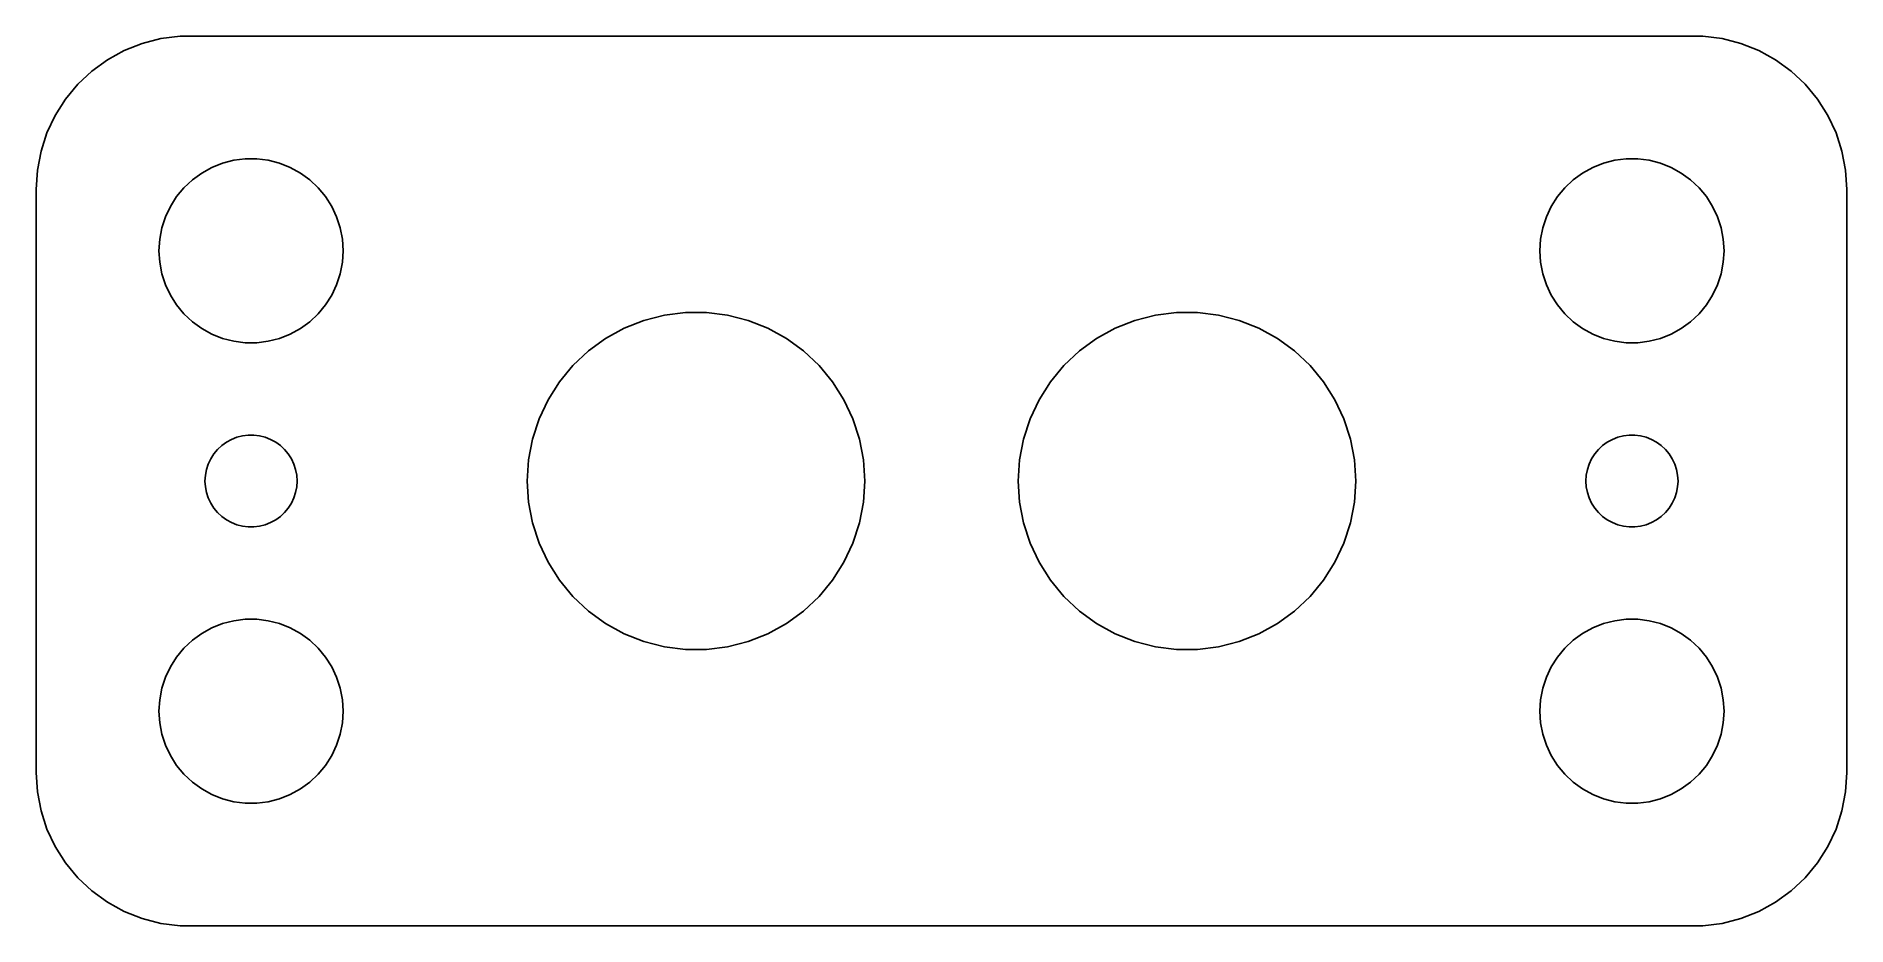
# Model space of a CAD drawing. Header units: metres. Extents: x -29.5 to 29.5, y -14.5 to 14.5.
import ezdxf

# ---------------------------------------------------------------- set-up
doc = ezdxf.new("R2010")
doc.units = ezdxf.units.M

msp = doc.modelspace()

# ---------------------------------------------------------------- linework, layer by layer
for p, q in [((-26.0451, 14.2553), (-26.6289, 14.0241)), ((-25.4369, 14.4114), (-26.0451, 14.2553)), ((-24.8139, 14.4901), (-25.4369, 14.4114)), ((24.8139, 14.4901), (-24.8139, 14.4901)), ((25.4369, 14.4114), (24.8139, 14.4901)), ((26.0451, 14.2553), (25.4369, 14.4114)), ((26.6289, 14.0241), (26.0451, 14.2553)), ((-27.1791, 13.7216), (-27.6871, 13.3526)), ((-26.6289, 14.0241), (-27.1791, 13.7216)), ((27.1791, 13.7216), (26.6289, 14.0241)), ((27.6871, 13.3526), (27.1791, 13.7216)), ((-27.6871, 13.3526), (-28.1448, 12.9227)), ((28.1448, 12.9227), (27.6871, 13.3526)), ((-28.5451, 12.4389), (-28.8815, 11.9088)), ((-28.1448, 12.9227), (-28.5451, 12.4389)), ((28.5451, 12.4389), (28.1448, 12.9227)), ((28.8815, 11.9088), (28.5451, 12.4389)), ((-28.8815, 11.9088), (-29.1489, 11.3406)), ((29.1489, 11.3406), (28.8815, 11.9088)), ((-29.1489, 11.3406), (-29.3429, 10.7434)), ((29.3429, 10.7434), (29.1489, 11.3406)), ((-29.3429, 10.7434), (-29.4606, 10.1267)), ((29.4606, 10.1267), (29.3429, 10.7434)), ((-29.4606, 10.1267), (-29.5, 9.5)), ((-24.4123, 9.81154), (-24.1075, 10.033)), ((-24.1075, 10.033), (-23.7773, 10.2145)), ((-23.7773, 10.2145), (-23.427, 10.3532)), ((-23.427, 10.3532), (-23.0621, 10.4469)), ((-23.0621, 10.4469), (-22.6884, 10.4941)), ((-22.6884, 10.4941), (-22.3116, 10.4941)), ((-22.3116, 10.4941), (-21.9379, 10.4469)), ((-21.9379, 10.4469), (-21.5729, 10.3532)), ((-21.5729, 10.3532), (-21.2227, 10.2145)), ((-21.2227, 10.2145), (-20.8925, 10.033)), ((-20.8925, 10.033), (-20.5877, 9.81154)), ((20.5877, 9.81154), (20.8925, 10.033)), ((20.8925, 10.033), (21.2227, 10.2145)), ((21.2227, 10.2145), (21.5729, 10.3532)), ((21.5729, 10.3532), (21.9379, 10.4469)), ((21.9379, 10.4469), (22.3116, 10.4941)), ((22.3116, 10.4941), (22.6884, 10.4941)), ((22.6884, 10.4941), (23.0621, 10.4469)), ((23.0621, 10.4469), (23.427, 10.3532)), ((23.427, 10.3532), (23.7773, 10.2145)), ((23.7773, 10.2145), (24.1075, 10.033)), ((24.1075, 10.033), (24.4123, 9.81154)), ((29.5, 9.5), (29.4606, 10.1267)), ((-29.5, 9.5), (-29.5, -9.5)), ((-24.927, 9.26335), (-24.6869, 9.55363)), ((-24.6869, 9.55363), (-24.4123, 9.81154)), ((-20.5877, 9.81154), (-20.3131, 9.55363)), ((-20.3131, 9.55363), (-20.0729, 9.26335)), ((20.0729, 9.26335), (20.3131, 9.55363)), ((20.3131, 9.55363), (20.5877, 9.81154)), ((24.4123, 9.81154), (24.6869, 9.55363)), ((24.6869, 9.55363), (24.927, 9.26335)), ((29.5, -9.5), (29.5, 9.5)), ((-25.2893, 8.60437), (-25.1289, 8.94525)), ((-25.1289, 8.94525), (-24.927, 9.26335)), ((-20.0729, 9.26335), (-19.8711, 8.94525)), ((-19.8711, 8.94525), (-19.7107, 8.60437)), ((19.7107, 8.60437), (19.8711, 8.94525)), ((19.8711, 8.94525), (20.0729, 9.26335)), ((24.927, 9.26335), (25.1289, 8.94525)), ((25.1289, 8.94525), (25.2893, 8.60437)), ((-25.4057, 8.24606), (-25.2893, 8.60437)), ((-19.7107, 8.60437), (-19.5942, 8.24606)), ((19.5942, 8.24606), (19.7107, 8.60437)), ((25.2893, 8.60437), (25.4057, 8.24606)), ((-25.5, 7.5), (-25.4763, 7.87599)), ((-25.4763, 7.87599), (-25.4057, 8.24606)), ((-19.5942, 8.24606), (-19.5237, 7.87599)), ((-19.5237, 7.87599), (-19.5, 7.5)), ((19.5, 7.5), (19.5237, 7.87599)), ((19.5237, 7.87599), (19.5942, 8.24606)), ((25.4057, 8.24606), (25.4763, 7.87599)), ((25.4763, 7.87599), (25.5, 7.5)), ((-25.4763, 7.12399), (-25.5, 7.5)), ((-25.4057, 6.75392), (-25.4763, 7.12399)), ((-19.5237, 7.12399), (-19.5942, 6.75392)), ((-19.5, 7.5), (-19.5237, 7.12399)), ((19.5237, 7.12399), (19.5, 7.5)), ((19.5942, 6.75392), (19.5237, 7.12399)), ((25.4763, 7.12399), (25.4057, 6.75392)), ((25.5, 7.5), (25.4763, 7.12399)), ((-25.2893, 6.39561), (-25.4057, 6.75392)), ((-19.5942, 6.75392), (-19.7107, 6.39561)), ((19.7107, 6.39561), (19.5942, 6.75392)), ((25.4057, 6.75392), (25.2893, 6.39561)), ((-25.1289, 6.05473), (-25.2893, 6.39561)), ((-24.927, 5.73663), (-25.1289, 6.05473)), ((-19.8711, 6.05473), (-20.0729, 5.73663)), ((-19.7107, 6.39561), (-19.8711, 6.05473)), ((19.8711, 6.05473), (19.7107, 6.39561)), ((20.0729, 5.73663), (19.8711, 6.05473)), ((25.1289, 6.05473), (24.927, 5.73663)), ((25.2893, 6.39561), (25.1289, 6.05473)), ((-24.6869, 5.44635), (-24.927, 5.73663)), ((-24.4123, 5.18845), (-24.6869, 5.44635)), ((-20.3131, 5.44635), (-20.5877, 5.18845)), ((-20.0729, 5.73663), (-20.3131, 5.44635)), ((-9.69958, 5.2308), (-9.03059, 5.40257)), ((-9.03059, 5.40257), (-8.34534, 5.48914)), ((-8.34534, 5.48914), (-7.65465, 5.48914)), ((-7.65465, 5.48914), (-6.96939, 5.40257)), ((-6.96939, 5.40257), (-6.3004, 5.2308)), ((6.3004, 5.2308), (6.96939, 5.40257)), ((6.96939, 5.40257), (7.65465, 5.48914)), ((7.65465, 5.48914), (8.34534, 5.48914)), ((8.34534, 5.48914), (9.03059, 5.40257)), ((9.03059, 5.40257), (9.69958, 5.2308)), ((20.3131, 5.44635), (20.0729, 5.73663)), ((20.5877, 5.18845), (20.3131, 5.44635)), ((24.6869, 5.44635), (24.4123, 5.18845)), ((24.927, 5.73663), (24.6869, 5.44635)), ((-24.1075, 4.96701), (-24.4123, 5.18845)), ((-23.7773, 4.78551), (-24.1075, 4.96701)), ((-23.427, 4.64682), (-23.7773, 4.78551)), ((-21.2227, 4.78551), (-21.5729, 4.64682)), ((-20.8925, 4.96701), (-21.2227, 4.78551)), ((-20.5877, 5.18845), (-20.8925, 4.96701)), ((-10.947, 4.6438), (-10.3418, 4.97655)), ((-10.3418, 4.97655), (-9.69958, 5.2308)), ((-6.3004, 5.2308), (-5.6582, 4.97655)), ((-5.6582, 4.97655), (-5.05295, 4.6438)), ((5.05295, 4.6438), (5.6582, 4.97655)), ((5.6582, 4.97655), (6.3004, 5.2308)), ((9.69958, 5.2308), (10.3418, 4.97655)), ((10.3418, 4.97655), (10.947, 4.6438)), ((20.8925, 4.96701), (20.5877, 5.18845)), ((21.2227, 4.78551), (20.8925, 4.96701)), ((21.5729, 4.64682), (21.2227, 4.78551)), ((23.7773, 4.78551), (23.427, 4.64682)), ((24.1075, 4.96701), (23.7773, 4.78551)), ((24.4123, 5.18845), (24.1075, 4.96701)), ((-23.0621, 4.55313), (-23.427, 4.64682)), ((-22.6884, 4.50591), (-23.0621, 4.55313)), ((-22.3116, 4.50591), (-22.6884, 4.50591)), ((-21.9379, 4.55313), (-22.3116, 4.50591)), ((-21.5729, 4.64682), (-21.9379, 4.55313)), ((-12.0093, 3.765), (-11.5058, 4.23781)), ((-11.5058, 4.23781), (-10.947, 4.6438)), ((-5.05295, 4.6438), (-4.49416, 4.23781)), ((-4.49416, 4.23781), (-3.99066, 3.765)), ((3.99066, 3.765), (4.49416, 4.23781)), ((4.49416, 4.23781), (5.05295, 4.6438)), ((10.947, 4.6438), (11.5058, 4.23781)), ((11.5058, 4.23781), (12.0093, 3.765)), ((21.9379, 4.55313), (21.5729, 4.64682)), ((22.3116, 4.50591), (21.9379, 4.55313)), ((22.6884, 4.50591), (22.3116, 4.50591)), ((23.0621, 4.55313), (22.6884, 4.50591)), ((23.427, 4.64682), (23.0621, 4.55313)), ((-12.4496, 3.23282), (-12.0093, 3.765)), ((-3.99066, 3.765), (-3.5504, 3.23282)), ((3.5504, 3.23282), (3.99066, 3.765)), ((12.0093, 3.765), (12.4496, 3.23282)), ((-12.8197, 2.64964), (-12.4496, 3.23282)), ((-3.5504, 3.23282), (-3.18031, 2.64964)), ((3.18031, 2.64964), (3.5504, 3.23282)), ((12.4496, 3.23282), (12.8197, 2.64964)), ((-13.1138, 2.02467), (-12.8197, 2.64964)), ((-3.18031, 2.64964), (-2.88622, 2.02467)), ((2.88622, 2.02467), (3.18031, 2.64964)), ((12.8197, 2.64964), (13.1138, 2.02467)), ((-13.3272, 1.36778), (-13.1138, 2.02467)), ((-2.88622, 2.02467), (-2.67279, 1.36778)), ((2.67279, 1.36778), (2.88622, 2.02467)), ((13.1138, 2.02467), (13.3272, 1.36778)), ((-23.4561, 1.15576), (-23.3037, 1.26648)), ((-23.3037, 1.26648), (-23.1387, 1.35724)), ((-23.1387, 1.35724), (-22.9635, 1.42657)), ((-22.9635, 1.42657), (-22.7811, 1.47342)), ((-22.7811, 1.47342), (-22.5942, 1.49704)), ((-22.5942, 1.49704), (-22.4058, 1.49704)), ((-22.4058, 1.49704), (-22.2189, 1.47342)), ((-22.2189, 1.47342), (-22.0365, 1.42657)), ((-22.0365, 1.42657), (-21.8613, 1.35724)), ((-21.8613, 1.35724), (-21.6963, 1.26648)), ((-21.6963, 1.26648), (-21.5439, 1.15576)), ((-13.4566, 0.689331), (-13.3272, 1.36778)), ((-2.67279, 1.36778), (-2.54337, 0.689331)), ((2.54337, 0.689331), (2.67279, 1.36778)), ((13.3272, 1.36778), (13.4566, 0.689331)), ((21.5439, 1.15576), (21.6963, 1.26648)), ((21.6963, 1.26648), (21.8613, 1.35724)), ((21.8613, 1.35724), (22.0365, 1.42657)), ((22.0365, 1.42657), (22.2189, 1.47342)), ((22.2189, 1.47342), (22.4058, 1.49704)), ((22.4058, 1.49704), (22.5942, 1.49704)), ((22.5942, 1.49704), (22.7811, 1.47342)), ((22.7811, 1.47342), (22.9635, 1.42657)), ((22.9635, 1.42657), (23.1387, 1.35724)), ((23.1387, 1.35724), (23.3037, 1.26648)), ((23.3037, 1.26648), (23.4561, 1.15576)), ((-23.8947, 0.552185), (-23.8145, 0.722626)), ((-23.8145, 0.722626), (-23.7135, 0.881668)), ((-23.7135, 0.881668), (-23.5934, 1.02681)), ((-23.5934, 1.02681), (-23.4561, 1.15576)), ((-21.5439, 1.15576), (-21.4065, 1.02681)), ((-21.4065, 1.02681), (-21.2865, 0.881668)), ((-21.2865, 0.881668), (-21.1855, 0.722626)), ((-21.1855, 0.722626), (-21.1053, 0.552185)), ((-13.5, 0), (-13.4566, 0.689331)), ((-2.54337, 0.689331), (-2.5, 0)), ((2.5, 0), (2.54337, 0.689331)), ((13.4566, 0.689331), (13.5, 0)), ((21.1053, 0.552185), (21.1855, 0.722626)), ((21.1855, 0.722626), (21.2865, 0.881668)), ((21.2865, 0.881668), (21.4065, 1.02681)), ((21.4065, 1.02681), (21.5439, 1.15576)), ((23.4561, 1.15576), (23.5934, 1.02681)), ((23.5934, 1.02681), (23.7135, 0.881668)), ((23.7135, 0.881668), (23.8145, 0.722626)), ((23.8145, 0.722626), (23.8947, 0.552185)), ((-24, 0), (-23.9882, 0.187988)), ((-23.9882, -0.187988), (-24, 0)), ((-23.9882, 0.187988), (-23.9529, 0.373032)), ((-23.9529, 0.373032), (-23.8947, 0.552185)), ((-21.1053, 0.552185), (-21.0471, 0.373032)), ((-21.0471, 0.373032), (-21.0118, 0.187988)), ((-21.0118, 0.187988), (-21, 0)), ((-21, 0), (-21.0118, -0.187988)), ((-13.4566, -0.689331), (-13.5, 0)), ((-2.5, 0), (-2.54337, -0.689331)), ((2.54337, -0.689331), (2.5, 0)), ((13.5, 0), (13.4566, -0.689331)), ((21, 0), (21.0118, 0.187988)), ((21.0118, -0.187988), (21, 0)), ((21.0118, 0.187988), (21.0471, 0.373032)), ((21.0471, 0.373032), (21.1053, 0.552185)), ((23.8947, 0.552185), (23.9529, 0.373032)), ((23.9529, 0.373032), (23.9882, 0.187988)), ((23.9882, 0.187988), (24, 0)), ((24, 0), (23.9882, -0.187988)), ((-23.9529, -0.373032), (-23.9882, -0.187988)), ((-23.8947, -0.552185), (-23.9529, -0.373032)), ((-23.8145, -0.722626), (-23.8947, -0.552185)), ((-21.1053, -0.552185), (-21.1855, -0.722626)), ((-21.0471, -0.373032), (-21.1053, -0.552185)), ((-21.0118, -0.187988), (-21.0471, -0.373032)), ((21.0471, -0.373032), (21.0118, -0.187988)), ((21.1053, -0.552185), (21.0471, -0.373032)), ((21.1855, -0.722626), (21.1053, -0.552185)), ((23.8947, -0.552185), (23.8145, -0.722626)), ((23.9529, -0.373032), (23.8947, -0.552185)), ((23.9882, -0.187988), (23.9529, -0.373032)), ((-23.7135, -0.881668), (-23.8145, -0.722626)), ((-23.5934, -1.02681), (-23.7135, -0.881668)), ((-23.4561, -1.15576), (-23.5934, -1.02681)), ((-23.3037, -1.26648), (-23.4561, -1.15576)), ((-21.5439, -1.15576), (-21.6963, -1.26648)), ((-21.4065, -1.02681), (-21.5439, -1.15576)), ((-21.2865, -0.881668), (-21.4065, -1.02681)), ((-21.1855, -0.722626), (-21.2865, -0.881668)), ((-13.3272, -1.36778), (-13.4566, -0.689331)), ((-2.54337, -0.689331), (-2.67279, -1.36778)), ((2.67279, -1.36778), (2.54337, -0.689331)), ((13.4566, -0.689331), (13.3272, -1.36778)), ((21.2865, -0.881668), (21.1855, -0.722626)), ((21.4065, -1.02681), (21.2865, -0.881668)), ((21.5439, -1.15576), (21.4065, -1.02681)), ((21.6963, -1.26648), (21.5439, -1.15576)), ((23.4561, -1.15576), (23.3037, -1.26648)), ((23.5934, -1.02681), (23.4561, -1.15576)), ((23.7135, -0.881668), (23.5934, -1.02681)), ((23.8145, -0.722626), (23.7135, -0.881668)), ((-23.1387, -1.35724), (-23.3037, -1.26648)), ((-22.9635, -1.42657), (-23.1387, -1.35724)), ((-22.7811, -1.47342), (-22.9635, -1.42657)), ((-22.5942, -1.49704), (-22.7811, -1.47342)), ((-22.4058, -1.49704), (-22.5942, -1.49704)), ((-22.2189, -1.47342), (-22.4058, -1.49704)), ((-22.0365, -1.42657), (-22.2189, -1.47342)), ((-21.8613, -1.35724), (-22.0365, -1.42657)), ((-21.6963, -1.26648), (-21.8613, -1.35724)), ((-13.1138, -2.02467), (-13.3272, -1.36778)), ((-2.67279, -1.36778), (-2.88622, -2.02467)), ((2.88622, -2.02467), (2.67279, -1.36778)), ((13.3272, -1.36778), (13.1138, -2.02467)), ((21.8613, -1.35724), (21.6963, -1.26648)), ((22.0365, -1.42657), (21.8613, -1.35724)), ((22.2189, -1.47342), (22.0365, -1.42657)), ((22.4058, -1.49704), (22.2189, -1.47342)), ((22.5942, -1.49704), (22.4058, -1.49704)), ((22.7811, -1.47342), (22.5942, -1.49704)), ((22.9635, -1.42657), (22.7811, -1.47342)), ((23.1387, -1.35724), (22.9635, -1.42657)), ((23.3037, -1.26648), (23.1387, -1.35724)), ((-12.8197, -2.64964), (-13.1138, -2.02467)), ((-2.88622, -2.02467), (-3.18031, -2.64964)), ((3.18031, -2.64964), (2.88622, -2.02467)), ((13.1138, -2.02467), (12.8197, -2.64964)), ((-12.4496, -3.23282), (-12.8197, -2.64964)), ((-3.18031, -2.64964), (-3.5504, -3.23282)), ((3.5504, -3.23282), (3.18031, -2.64964)), ((12.8197, -2.64964), (12.4496, -3.23282)), ((-12.0093, -3.765), (-12.4496, -3.23282)), ((-3.5504, -3.23282), (-3.99066, -3.765)), ((3.99066, -3.765), (3.5504, -3.23282)), ((12.4496, -3.23282), (12.0093, -3.765)), ((-11.5058, -4.23781), (-12.0093, -3.765)), ((-3.99066, -3.765), (-4.49416, -4.23781)), ((4.49416, -4.23781), (3.99066, -3.765)), ((12.0093, -3.765), (11.5058, -4.23781)), ((-23.7773, -4.78551), (-23.427, -4.64682)), ((-23.427, -4.64682), (-23.0621, -4.55313)), ((-23.0621, -4.55313), (-22.6884, -4.50591)), ((-22.6884, -4.50591), (-22.3116, -4.50591)), ((-22.3116, -4.50591), (-21.9379, -4.55313)), ((-21.9379, -4.55313), (-21.5729, -4.64682)), ((-21.5729, -4.64682), (-21.2227, -4.78551)), ((-10.947, -4.6438), (-11.5058, -4.23781)), ((-10.3418, -4.97655), (-10.947, -4.6438)), ((-5.05295, -4.6438), (-5.6582, -4.97655)), ((-4.49416, -4.23781), (-5.05295, -4.6438)), ((5.05295, -4.6438), (4.49416, -4.23781)), ((5.6582, -4.97655), (5.05295, -4.6438)), ((10.947, -4.6438), (10.3418, -4.97655)), ((11.5058, -4.23781), (10.947, -4.6438)), ((21.2227, -4.78551), (21.5729, -4.64682)), ((21.5729, -4.64682), (21.9379, -4.55313)), ((21.9379, -4.55313), (22.3116, -4.50591)), ((22.3116, -4.50591), (22.6884, -4.50591)), ((22.6884, -4.50591), (23.0621, -4.55313)), ((23.0621, -4.55313), (23.427, -4.64682)), ((23.427, -4.64682), (23.7773, -4.78551)), ((-24.6869, -5.44635), (-24.4123, -5.18845)), ((-24.4123, -5.18845), (-24.1075, -4.96701)), ((-24.1075, -4.96701), (-23.7773, -4.78551)), ((-21.2227, -4.78551), (-20.8925, -4.96701)), ((-20.8925, -4.96701), (-20.5877, -5.18845)), ((-20.5877, -5.18845), (-20.3131, -5.44635)), ((-9.69958, -5.2308), (-10.3418, -4.97655)), ((-9.03059, -5.40257), (-9.69958, -5.2308)), ((-6.3004, -5.2308), (-6.96939, -5.40257)), ((-5.6582, -4.97655), (-6.3004, -5.2308)), ((6.3004, -5.2308), (5.6582, -4.97655)), ((6.96939, -5.40257), (6.3004, -5.2308)), ((9.69958, -5.2308), (9.03059, -5.40257)), ((10.3418, -4.97655), (9.69958, -5.2308)), ((20.3131, -5.44635), (20.5877, -5.18845)), ((20.5877, -5.18845), (20.8925, -4.96701)), ((20.8925, -4.96701), (21.2227, -4.78551)), ((23.7773, -4.78551), (24.1075, -4.96701)), ((24.1075, -4.96701), (24.4123, -5.18845)), ((24.4123, -5.18845), (24.6869, -5.44635)), ((-25.1289, -6.05473), (-24.927, -5.73663)), ((-24.927, -5.73663), (-24.6869, -5.44635)), ((-20.3131, -5.44635), (-20.0729, -5.73663)), ((-20.0729, -5.73663), (-19.8711, -6.05473)), ((-8.34534, -5.48914), (-9.03059, -5.40257)), ((-7.65465, -5.48914), (-8.34534, -5.48914)), ((-6.96939, -5.40257), (-7.65465, -5.48914)), ((7.65465, -5.48914), (6.96939, -5.40257)), ((8.34534, -5.48914), (7.65465, -5.48914)), ((9.03059, -5.40257), (8.34534, -5.48914)), ((19.8711, -6.05473), (20.0729, -5.73663)), ((20.0729, -5.73663), (20.3131, -5.44635)), ((24.6869, -5.44635), (24.927, -5.73663)), ((24.927, -5.73663), (25.1289, -6.05473)), ((-25.4057, -6.75392), (-25.2893, -6.39561)), ((-25.2893, -6.39561), (-25.1289, -6.05473)), ((-19.8711, -6.05473), (-19.7107, -6.39561)), ((-19.7107, -6.39561), (-19.5942, -6.75392)), ((19.5942, -6.75392), (19.7107, -6.39561)), ((19.7107, -6.39561), (19.8711, -6.05473)), ((25.1289, -6.05473), (25.2893, -6.39561)), ((25.2893, -6.39561), (25.4057, -6.75392)), ((-25.4763, -7.12399), (-25.4057, -6.75392)), ((-19.5942, -6.75392), (-19.5237, -7.12399)), ((19.5237, -7.12399), (19.5942, -6.75392)), ((25.4057, -6.75392), (25.4763, -7.12399)), ((-25.5, -7.5), (-25.4763, -7.12399)), ((-25.4763, -7.87599), (-25.5, -7.5)), ((-19.5237, -7.12399), (-19.5, -7.5)), ((-19.5, -7.5), (-19.5237, -7.87599)), ((19.5, -7.5), (19.5237, -7.12399)), ((19.5237, -7.87599), (19.5, -7.5)), ((25.4763, -7.12399), (25.5, -7.5)), ((25.5, -7.5), (25.4763, -7.87599)), ((-25.4057, -8.24606), (-25.4763, -7.87599)), ((-25.2893, -8.60437), (-25.4057, -8.24606)), ((-19.5942, -8.24606), (-19.7107, -8.60437)), ((-19.5237, -7.87599), (-19.5942, -8.24606)), ((19.5942, -8.24606), (19.5237, -7.87599)), ((19.7107, -8.60437), (19.5942, -8.24606)), ((25.4057, -8.24606), (25.2893, -8.60437)), ((25.4763, -7.87599), (25.4057, -8.24606)), ((-25.1289, -8.94525), (-25.2893, -8.60437)), ((-19.7107, -8.60437), (-19.8711, -8.94525)), ((19.8711, -8.94525), (19.7107, -8.60437)), ((25.2893, -8.60437), (25.1289, -8.94525)), ((-24.927, -9.26335), (-25.1289, -8.94525)), ((-24.6869, -9.55363), (-24.927, -9.26335)), ((-20.0729, -9.26335), (-20.3131, -9.55363)), ((-19.8711, -8.94525), (-20.0729, -9.26335)), ((20.0729, -9.26335), (19.8711, -8.94525)), ((20.3131, -9.55363), (20.0729, -9.26335)), ((24.927, -9.26335), (24.6869, -9.55363)), ((25.1289, -8.94525), (24.927, -9.26335)), ((-29.5, -9.5), (-29.4606, -10.1267)), ((-24.4123, -9.81154), (-24.6869, -9.55363)), ((-24.1075, -10.033), (-24.4123, -9.81154)), ((-20.5877, -9.81154), (-20.8925, -10.033)), ((-20.3131, -9.55363), (-20.5877, -9.81154)), ((20.5877, -9.81154), (20.3131, -9.55363)), ((20.8925, -10.033), (20.5877, -9.81154)), ((24.4123, -9.81154), (24.1075, -10.033)), ((24.6869, -9.55363), (24.4123, -9.81154)), ((29.4606, -10.1267), (29.5, -9.5)), ((-29.4606, -10.1267), (-29.3429, -10.7434)), ((-23.7773, -10.2145), (-24.1075, -10.033)), ((-23.427, -10.3532), (-23.7773, -10.2145)), ((-23.0621, -10.4469), (-23.427, -10.3532)), ((-22.6884, -10.4941), (-23.0621, -10.4469)), ((-22.3116, -10.4941), (-22.6884, -10.4941)), ((-21.9379, -10.4469), (-22.3116, -10.4941)), ((-21.5729, -10.3532), (-21.9379, -10.4469)), ((-21.2227, -10.2145), (-21.5729, -10.3532)), ((-20.8925, -10.033), (-21.2227, -10.2145)), ((21.2227, -10.2145), (20.8925, -10.033)), ((21.5729, -10.3532), (21.2227, -10.2145)), ((21.9379, -10.4469), (21.5729, -10.3532)), ((22.3116, -10.4941), (21.9379, -10.4469)), ((22.6884, -10.4941), (22.3116, -10.4941)), ((23.0621, -10.4469), (22.6884, -10.4941)), ((23.427, -10.3532), (23.0621, -10.4469)), ((23.7773, -10.2145), (23.427, -10.3532)), ((24.1075, -10.033), (23.7773, -10.2145)), ((29.3429, -10.7434), (29.4606, -10.1267)), ((-29.3429, -10.7434), (-29.1489, -11.3406)), ((29.1489, -11.3406), (29.3429, -10.7434)), ((-29.1489, -11.3406), (-28.8815, -11.9088)), ((28.8815, -11.9088), (29.1489, -11.3406)), ((-28.8815, -11.9088), (-28.5451, -12.4389)), ((28.5451, -12.4389), (28.8815, -11.9088)), ((-28.5451, -12.4389), (-28.1448, -12.9227)), ((-28.1448, -12.9227), (-27.6871, -13.3526)), ((27.6871, -13.3526), (28.1448, -12.9227)), ((28.1448, -12.9227), (28.5451, -12.4389)), ((-27.6871, -13.3526), (-27.1791, -13.7216)), ((27.1791, -13.7216), (27.6871, -13.3526)), ((-27.1791, -13.7216), (-26.6289, -14.0241)), ((-26.6289, -14.0241), (-26.0451, -14.2553)), ((26.0451, -14.2553), (26.6289, -14.0241)), ((26.6289, -14.0241), (27.1791, -13.7216)), ((-26.0451, -14.2553), (-25.4369, -14.4114)), ((-25.4369, -14.4114), (-24.8139, -14.4901)), ((-24.8139, -14.4901), (24.8139, -14.4901)), ((24.8139, -14.4901), (25.4369, -14.4114)), ((25.4369, -14.4114), (26.0451, -14.2553))]:
    msp.add_line(p, q)

doc.saveas('drawing.dxf')
